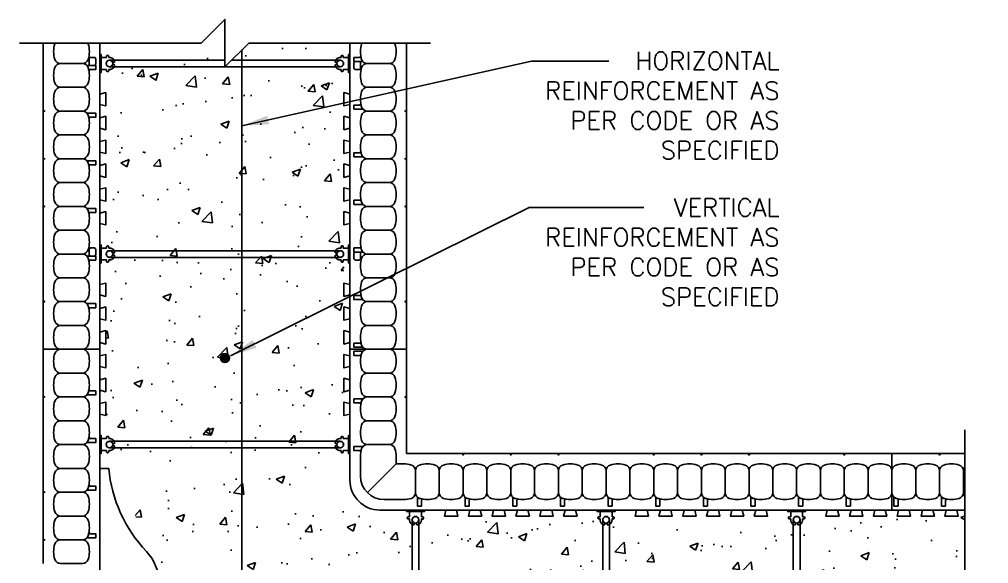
# Model space of a CAD drawing. Header units: inches. Extents: x 446.3 to 486.9, y 63.1 to 120.7.
# Drawn here: x 446.26 to 486.94, y 97.86 to 120.71 of the extents above; entities that cross this region are included whole.
import ezdxf

# ---------------------------------------------------------------- set-up
doc = ezdxf.new("R2010")
doc.units = ezdxf.units.IN
doc.header["$MEASUREMENT"] = 0
for name, color, linetype in [('HATCH', 12, 'Continuous'), ('line25', 2, 'Continuous'), ('LINE3', 3, 'Continuous'), ('LINE50', 5, 'Continuous'), ('LINE65', 3, 'Continuous'), ('LINE9', 9, 'Continuous'), ('TEXT', 4, 'Continuous')]:
    doc.layers.add(name, color=color, linetype=linetype)
doc.styles.add('DIM', font='romans.shx', dxfattribs={"width": 0.7})
doc.styles.add('ROMANS', font='romans.shx', dxfattribs={"height": 0.75})
doc.dimstyles.new('ext_12', dxfattribs={"dimscale": 12, "dimtxt": 0.09375, "dimasz": 0.09375, "dimexe": 0.09375, "dimexo": 0.0625, "dimgap": 0.0625, "dimtad": 1, "dimdec": 1, "dimzin": 3, "dimdsep": 46, "dimlunit": 4, "dimtxsty": 'DIM', "dimcen": 0.09, "dimdle": 0.09375, "dimclrt": 4, "dimadec": 0, "dimazin": 0, "dimtfac": 1, "dimtdec": 1, "dimtmove": 2, "dimatfit": 3, "dimfxl": 0, "dimfrac": 2, "dimtolj": 1, "dimtzin": 0, "dimarcsym": 0})

# ---------------------------------------------------------------- blocks, each defined once
blk = doc.blocks.new('WEB_CENTRE_TOP')
for p, q in [((-0.140625, 9.688), (-0.140625, 0)), ((0.140625, 9.688), (0.140625, 0))]:
    blk.add_line(p, q)
for centre in [(0, 9.688), (0, 0)]:
    blk.add_circle(centre, 0.140625)
blk = doc.blocks.new('Connector')
blk.add_point((0.271, 0))
at = {"layer": 'LINE9'}
for p, q in [((0, 0.375), (0, -0.375)), ((0.062, -0.375), (0.062, 0.375)), ((0.281, 0.25), (0.062, 0.25))]:
    blk.add_line(p, q, dxfattribs=at)
for points, weights in [([(0.007, 0.375), (0.004, 0.375), (0, 0.375)], [1, 0.972587069138, 0.950305488115]), ([(0.327, 0.343), (0.308, 0.343), (0.281, 0.317), (0.281, 0.297)], [1, 0.85355339, 0.85355339, 1]), ([(0.328, 0.343), (0.327, 0.343), (0.327, 0.343)], [1, 0.70710678, 1]), ([(0.375, 0.297), (0.375, 0.317), (0.348, 0.343), (0.329, 0.343)], [1, 0.85355339, 0.85355339, 1]), ([(0.406, 0.25), (0.546, 0.25), (0.619, 0.131)], [0.958404415409, 0.794674173519, 0.864651571113]), ([(0.619, 0.052), (0.612, 0.049), (0.604, 0.049)], [0.83615024178, 0.892081430621, 1]), ([(0, -0.375), (0.004, -0.375), (0.007, -0.375)], [0.950305488115, 0.972587069138, 1]), ([(0.281, -0.297), (0.281, -0.317), (0.308, -0.343), (0.327, -0.343)], [1, 0.85355339, 0.85355339, 1]), ([(0.327, -0.343), (0.281, -0.343), (0.281, -0.297)], [1, 0.70710678, 1]), ([(0.329, -0.343), (0.348, -0.343), (0.375, -0.317), (0.375, -0.297)], [1, 0.85355339, 0.85355339, 1]), ([(0.375, -0.297), (0.375, -0.343), (0.329, -0.343)], [1, 0.70710678, 1]), ([(0.619, -0.131), (0.546, -0.25), (0.406, -0.25)], [0.864651574428, 0.794674169686, 0.958404415195]), ([(0.604, -0.049), (0.612, -0.049), (0.619, -0.052)], [1, 0.89208144177, 0.836150253337])]:
    blk.add_rational_spline(points, weights, degree=2, dxfattribs=at)
for points, degree in [([(0, 0.375), (0.002, 0.375), (0.005, 0.375), (0.007, 0.375)], 3), ([(0.007, 0.375), (0.021, 0.375), (0.051, 0.375), (0.062, 0.375), (0.062, 0.375)], 3), ([(0.281, 0.25), (0.281, 0.297)], 1), ([(0.327, 0.343), (0.327, 0.343), (0.328, 0.343), (0.328, 0.343)], 3), ([(0.328, 0.343), (0.329, 0.343), (0.329, 0.343), (0.329, 0.343)], 3), ([(0.375, 0.25), (0.375, 0.297)], 1), ([(0.406, 0.25), (0.375, 0.25)], 1), ([(0.406, 0.25), (0.406, 0.25)], 1), ([(0.406, 0.25), (0.406, 0.25)], 1), ([(0.406, 0.25), (0.406, 0.25)], 1), ([(0.406, 0.25), (0.406, 0.25)], 1), ([(0.406, 0.25), (0.406, 0.25)], 1), ([(0.406, 0.25), (0.406, 0.25)], 1), ([(0.406, 0.25), (0.406, 0.25)], 1), ([(0.406, 0.25), (0.406, 0.25)], 1), ([(0.406, 0.25), (0.406, 0.25)], 1), ([(0.406, 0.25), (0.406, 0.25)], 1), ([(0.406, 0.25), (0.406, 0.25)], 1), ([(0.406, 0.25), (0.406, 0.25)], 1), ([(0.406, 0.25), (0.406, 0.25)], 1), ([(0.406, 0.25), (0.406, 0.25)], 1), ([(0.406, 0.25), (0.406, 0.25)], 1), ([(0.406, 0.25), (0.406, 0.25)], 1), ([(0.406, 0.25), (0.406, 0.25)], 1), ([(0.406, 0.25), (0.406, 0.25)], 1), ([(0.406, 0.25), (0.406, 0.25)], 1), ([(0.406, 0.25), (0.406, 0.25)], 1), ([(0.406, 0.25), (0.406, 0.25)], 1), ([(0.406, 0.25), (0.406, 0.25)], 1), ([(0.406, 0.25), (0.406, 0.25)], 1), ([(0.406, 0.25), (0.406, 0.25)], 1), ([(0.604, 0.049), (0.532, 0.049)], 1), ([(0.532, 0.049), (0.532, 0.049)], 1), ([(0.532, 0.049), (0.532, 0.049)], 1), ([(0.532, 0.049), (0.532, 0.049)], 1), ([(0.532, 0.049), (0.532, 0.049)], 1), ([(0.532, 0.049), (0.532, 0.049)], 1), ([(0.532, 0.049), (0.532, 0.049)], 1), ([(0.532, 0.049), (0.532, 0.049)], 1), ([(0.532, 0.049), (0.532, 0.049)], 1), ([(0.532, 0.049), (0.532, 0.049)], 1), ([(0.532, 0.049), (0.532, 0.049)], 1), ([(0.604, 0.049), (0.609, 0.049), (0.614, 0.05), (0.619, 0.052)], 3), ([(0.604, 0.049), (0.604, 0.049)], 1), ([(0.604, 0.049), (0.604, 0.049)], 1), ([(0.604, 0.049), (0.604, 0.049)], 1), ([(0.604, 0.049), (0.604, 0.049)], 1), ([(0.619, 0.131), (0.619, 0.052)], 1), ([(0.619, 0.131), (0.619, 0.131)], 1), ([(0.619, 0.131), (0.619, 0.131)], 1), ([(0.619, 0.131), (0.619, 0.131)], 1), ([(0.619, 0.131), (0.619, 0.131)], 1), ([(0.007, -0.375), (0.005, -0.375), (0.002, -0.375), (0, -0.375)], 3), ([(0.062, -0.375), (0.062, -0.375), (0.051, -0.375), (0.021, -0.375), (0.007, -0.375)], 3), ([(0.062, -0.25), (0.281, -0.25)], 1), ([(0.281, -0.297), (0.281, -0.25)], 1), ([(0.281, -0.25), (0.281, -0.297)], 1), ([(0.328, -0.343), (0.328, -0.343), (0.327, -0.343), (0.327, -0.343)], 3), ([(0.329, -0.343), (0.329, -0.343), (0.329, -0.343), (0.328, -0.343)], 3), ([(0.375, -0.25), (0.375, -0.297)], 1), ([(0.375, -0.297), (0.375, -0.25)], 1), ([(0.406, -0.25), (0.375, -0.25)], 1), ([(0.406, -0.25), (0.406, -0.25)], 1), ([(0.406, -0.25), (0.406, -0.25)], 1), ([(0.406, -0.25), (0.406, -0.25)], 1), ([(0.406, -0.25), (0.406, -0.25)], 1), ([(0.406, -0.25), (0.406, -0.25)], 1), ([(0.406, -0.25), (0.406, -0.25)], 1), ([(0.406, -0.25), (0.406, -0.25)], 1), ([(0.406, -0.25), (0.406, -0.25)], 1), ([(0.406, -0.25), (0.406, -0.25)], 1), ([(0.406, -0.25), (0.406, -0.25)], 1), ([(0.406, -0.25), (0.406, -0.25)], 1), ([(0.532, -0.049), (0.604, -0.049)], 1), ([(0.604, -0.049), (0.58, -0.049), (0.556, -0.049), (0.532, -0.049)], 3), ([(0.532, -0.049), (0.532, -0.049)], 1), ([(0.532, -0.049), (0.532, -0.049)], 1), ([(0.532, -0.049), (0.532, -0.049)], 1), ([(0.532, -0.049), (0.532, -0.049)], 1), ([(0.619, -0.052), (0.614, -0.05), (0.609, -0.049), (0.604, -0.049)], 3), ([(0.604, -0.049), (0.604, -0.049)], 1), ([(0.604, -0.049), (0.604, -0.049)], 1), ([(0.604, -0.049), (0.604, -0.049)], 1), ([(0.604, -0.049), (0.604, -0.049)], 1), ([(0.604, -0.049), (0.604, -0.049)], 1), ([(0.604, -0.049), (0.604, -0.049)], 1), ([(0.604, -0.049), (0.604, -0.049)], 1), ([(0.604, -0.049), (0.604, -0.049)], 1), ([(0.619, -0.052), (0.619, -0.131)], 1), ([(0.619, -0.131), (0.619, -0.131)], 1), ([(0.619, -0.131), (0.619, -0.131)], 1), ([(0.619, -0.131), (0.619, -0.131)], 1), ([(0.619, -0.131), (0.619, -0.131)], 1)]:
    blk.add_open_spline(points, degree=degree, dxfattribs=at)
for points, weights, knots in [([(0.062, 0.375), (0.062, 0.375), (0.046, 0.375), (0.03, 0.375), (0.007, 0.375)], [0.868718858569, 0.861102746415, 1, 0.861102734288, 0.868718859898], [0, 0, 0, 0.5, 0.5, 1, 1, 1]), ([(0.532, 0.049), (0.472, 0.203), (0.333, 0.113), (0.157, 0), (0.333, -0.113), (0.472, -0.203), (0.532, -0.049)], [0.899508922286, 0.599718215298, 1, 0.54226024, 1, 0.599718224335, 0.899508908749], [0, 0, 0, 0.318112, 0.318112, 0.681888, 0.681888, 1, 1, 1]), ([(0.007, -0.375), (0.03, -0.375), (0.046, -0.375), (0.062, -0.375), (0.062, -0.375)], [0.868718859319, 0.861102739573, 1, 0.861102742958, 0.868718858948], [0, 0, 0, 0.5, 0.5, 1, 1, 1])]:
    blk.add_rational_spline(points, weights, degree=2, knots=knots, dxfattribs=at)

msp = doc.modelspace()

# ---------------------------------------------------------------- hatches: boundary and pattern name
at = {"layer": 'HATCH'}
h = msp.add_hatch(dxfattribs=at)
h.set_pattern_fill('AR-CONC', color=256, scale=0.5, style=0)
h.set_pattern_definition([(50, (-1.1555, -30.8166), (3.586301, -0.31376), [0.375, -4.125]), (355, (-1.1555, -30.8166), (-0.693757, 3.76096), [0.3, -3.3]), (100.4514, (-0.8566, -30.8427), (2.892547, 3.447198), [0.3187, -3.50571]), (46.1842, (-1.1555, -29.8166), (5.336205, -0.827595), [0.5625, -6.1875]), (96.6356, (-0.711, -29.8855), (4.673314, 4.87059), [0.47805, -5.258565]), (351.1842, (-1.1555, -29.8166), (4.67331, 4.870593), [0.45, -4.95]), (21, (-0.6555, -30.0666), (2.984535, -2.013094), [0.375, -4.125]), (326, (-0.6555, -30.0666), (1.216577, 3.62575), [0.3, -3.3]), (71.4514, (-0.4068, -30.2343), (4.201113, 1.612652), [0.3187, -3.50571]), (37.5, (-1.1555, -30.8166), (0.0607993, 1.6644693), [0, -3.26, 0, -3.35, 0, -3.3125]), (7.5, (-1.1555, -30.8166), (1.3153477, 1.9720586), [0, -1.91, 0, -3.185, 0, -1.2625]), (327.5, (-2.2705, -30.8166), (2.6691122, -0.1127744), [0, -1.25, 0, -3.9, 0, -5.175]), (317.5, (-2.7705, -30.8166), (2.915931, 0.500525), [0, -1.625, 0, -2.59, 0, -3.675])])
h.paths.add_polyline_path([(485.943, 95.861), (485.943, 99.861), (459.886, 99.861), (459.886, 119.714), (455.886, 119.714), (454.886, 118.714), (454.886, 120.714), (453.886, 119.714), (449.886, 119.714), (449.886, 103.497), (450.375, 103.497), (450.375, 101.322), (452.363, 97.479), (452.363, 96.862), (449.886, 96.862), (449.886, 92.643), (452.33, 92.643), (451.588, 90.853), (450.229, 88.029), (449.886, 85.643), (449.897, 68.887), (453.886, 68.887), (454.886, 69.887), (454.886, 67.887), (455.886, 68.887), (459.897, 68.887), (459.897, 89.861), (485.943, 89.861), (485.943, 93.861), (484.943, 94.861), (486.943, 94.861)])
at = {"layer": 'LINE3'}
msp.add_hatch(color=256, dxfattribs=at).paths.add_polyline_path([(454.698, 106.492, 1), (455.073, 106.492, 1)])

# ---------------------------------------------------------------- linework, layer by layer
at = {"layer": 'line25'}
for p, q in [((449.636, 106.861), (449.636, 119.714)), ((460.136, 106.861), (460.136, 119.714)), ((449.467, 110.841), (449.467, 110.861)), ((460.304, 110.882), (460.304, 110.861)), ((449.636, 97.861), (449.636, 106.861)), ((460.136, 106.861), (460.136, 101.361)), ((461.386, 100.111), (482.886, 100.111)), ((485.943, 100.111), (482.886, 100.111))]:
    msp.add_line(p, q, dxfattribs=at)
for points in [[(449.636, 117.143), (449.886, 117.08), (449.886, 117.643), (449.636, 117.58)], [(460.136, 117.143), (459.886, 117.08), (459.886, 117.643), (460.136, 117.58)], [(449.636, 116.143), (449.886, 116.08), (449.886, 116.643), (449.636, 116.58)], [(460.136, 116.143), (459.886, 116.08), (459.886, 116.643), (460.136, 116.58)], [(449.636, 115.143), (449.886, 115.08), (449.886, 115.643), (449.636, 115.58)], [(460.136, 115.143), (459.886, 115.08), (459.886, 115.643), (460.136, 115.58)], [(449.636, 114.143), (449.886, 114.08), (449.886, 114.643), (449.636, 114.58)], [(460.136, 114.143), (459.886, 114.08), (459.886, 114.643), (460.136, 114.58)], [(449.636, 113.143), (449.886, 113.08), (449.886, 113.643), (449.636, 113.58)], [(460.136, 113.143), (459.886, 113.08), (459.886, 113.643), (460.136, 113.58)], [(449.636, 112.143), (449.886, 112.08), (449.886, 112.643), (449.636, 112.58)], [(460.136, 112.143), (459.886, 112.08), (459.886, 112.643), (460.136, 112.58)], [(449.636, 109.143), (449.886, 109.08), (449.886, 109.643), (449.636, 109.58)], [(460.136, 109.143), (459.886, 109.08), (459.886, 109.643), (460.136, 109.58)], [(449.636, 108.143), (449.886, 108.08), (449.886, 108.643), (449.636, 108.58)], [(460.136, 108.143), (459.886, 108.08), (459.886, 108.643), (460.136, 108.58)], [(449.636, 107.143), (449.886, 107.08), (449.886, 107.643), (449.636, 107.58)], [(460.136, 107.143), (459.886, 107.08), (459.886, 107.643), (460.136, 107.58)], [(449.636, 106.143), (449.886, 106.08), (449.886, 106.643), (449.636, 106.58)], [(460.136, 106.58), (459.886, 106.643), (459.886, 106.08), (460.136, 106.143)], [(449.636, 105.143), (449.886, 105.08), (449.886, 105.643), (449.636, 105.58)], [(460.136, 105.58), (459.886, 105.643), (459.886, 105.08), (460.136, 105.143)], [(449.636, 104.143), (449.886, 104.08), (449.886, 104.643), (449.636, 104.58)], [(460.136, 104.58), (459.886, 104.643), (459.886, 104.08), (460.136, 104.143)], [(464.167, 100.111), (464.105, 99.861), (464.667, 99.861), (464.605, 100.111)], [(465.167, 100.111), (465.105, 99.861), (465.667, 99.861), (465.605, 100.111)], [(466.167, 100.111), (466.105, 99.861), (466.667, 99.861), (466.605, 100.111)], [(467.167, 100.111), (467.105, 99.861), (467.667, 99.861), (467.605, 100.111)], [(468.167, 100.111), (468.105, 99.861), (468.667, 99.861), (468.605, 100.111)], [(469.167, 100.111), (469.105, 99.861), (469.667, 99.861), (469.605, 100.111)], [(472.167, 100.111), (472.105, 99.861), (472.667, 99.861), (472.605, 100.111)], [(473.167, 100.111), (473.105, 99.861), (473.667, 99.861), (473.605, 100.111)], [(474.167, 100.111), (474.105, 99.861), (474.667, 99.861), (474.605, 100.111)], [(475.167, 100.111), (475.105, 99.861), (475.667, 99.861), (475.605, 100.111)], [(476.167, 100.111), (476.105, 99.861), (476.667, 99.861), (476.605, 100.111)], [(477.167, 100.111), (477.105, 99.861), (477.667, 99.861), (477.605, 100.111)], [(480.167, 100.111), (480.105, 99.861), (480.667, 99.861), (480.605, 100.111)], [(481.167, 100.111), (481.105, 99.861), (481.667, 99.861), (481.605, 100.111)], [(482.167, 100.111), (482.105, 99.861), (482.667, 99.861), (482.605, 100.111)], [(483.605, 100.111), (483.667, 99.861), (483.105, 99.861), (483.167, 100.111)], [(484.605, 100.111), (484.667, 99.861), (484.105, 99.861), (484.167, 100.111)], [(485.605, 100.111), (485.667, 99.861), (485.105, 99.861), (485.167, 100.111)]]:
    msp.add_lwpolyline(points, close=True, dxfattribs=at)
msp.add_lwpolyline([(449.636, 97.08), (449.636, 101.861), (450.011, 101.861, 0.166375), (451.592, 98.371, -0.180653), (452.134, 97.08, -0.180653)], format="xyb", dxfattribs=at)
msp.add_arc((461.386, 101.361), 1.25, 180, 270, dxfattribs=at)
at = {"layer": 'LINE3'}
msp.add_circle((454.886, 106.492), 0.188, dxfattribs=at)
at = {"layer": 'LINE50'}
for p, q in [((447.261, 119.714), (447.261, 106.861)), ((462.511, 119.714), (462.511, 106.861)), ((447.261, 106.861), (449.636, 106.861)), ((447.261, 106.861), (449.636, 106.861)), ((447.261, 106.861), (447.261, 97.861)), ((447.261, 106.861), (449.636, 106.861)), ((462.511, 106.861), (460.136, 106.861)), ((462.511, 106.861), (460.136, 106.861)), ((462.511, 106.861), (460.136, 106.861)), ((462.511, 102.486), (462.511, 106.861)), ((482.886, 102.486), (462.511, 102.486)), ((482.886, 100.111), (482.886, 102.486)), ((482.886, 102.486), (485.943, 102.486)), ((482.886, 100.111), (482.886, 102.486))]:
    msp.add_line(p, q, dxfattribs=at)
at = {"layer": 'LINE65', "flags": 128}
msp.add_lwpolyline([(455.604, 119.432), (455.604, 68.606)], dxfattribs=at)
at = {"layer": 'LINE9'}
for p, q in [((454.886, 119.002), (450.042, 119.002)), ((459.73, 119.002), (455.174, 119.002)), ((454.886, 118.721), (450.042, 118.721)), ((459.73, 118.721), (454.893, 118.721)), ((460.573, 102.361), (460.573, 101.549)), ((462.073, 102.361), (462.073, 102.049)), ((462.073, 102.049), (460.866, 100.842)), ((462.386, 102.049), (462.073, 102.049)), ((462.386, 100.549), (461.573, 100.549))]:
    msp.add_line(p, q, dxfattribs=at)
at = {"layer": 'LINE9', "flags": 128}
for points in [[(446.261, 119.714), (453.886, 119.714), (454.886, 120.714), (454.886, 118.714), (455.886, 119.714), (463.511, 119.714)], [(485.943, 103.486), (485.943, 95.861), (486.943, 94.861), (484.943, 94.861), (485.943, 93.861), (485.943, 86.236)]]:
    msp.add_lwpolyline(points, dxfattribs=at)
at = {"layer": 'LINE9'}
for points in [[(447.76, 119.714, 0.027), (447.75, 119.688, 0.157671), (447.75, 119.035, 0.325305), (447.988, 118.861), (448.909, 118.861, 0.325305), (449.147, 119.035, 0.157671)], [(449.147, 119.035, 0.157671), (449.147, 119.688, 0.027), (449.137, 119.714)], [(460.625, 119.035, -0.157671), (460.625, 119.688, -0.027), (460.635, 119.714)], [(462.012, 119.714, -0.027), (462.022, 119.688, -0.157671), (462.022, 119.035, -0.325305), (461.784, 118.861), (460.863, 118.861, -0.325305), (460.625, 119.035, -0.157671)], [(460.625, 102.688, 0.078351), (460.573, 102.361, 0.325305)], [(462.073, 102.361, 0.078351), (462.022, 102.688, 0.325305), (461.784, 102.861), (460.863, 102.861, 0.325305), (460.625, 102.688, 0.157671)], [(462.386, 100.549, 0.078351), (462.713, 100.601, 0.325305), (462.886, 100.838), (462.886, 101.76, 0.325305), (462.713, 101.997, 0.078351), (462.386, 102.049, 0.325305)], [(485.943, 100.679, -0.173925), (485.886, 100.838), (485.886, 101.76, -0.173925), (485.943, 101.918, -0.157671)]]:
    msp.add_lwpolyline(points, format="xyb", dxfattribs=at)
for points in [[(449.147, 118.035, 0.157671), (449.147, 118.688, 0.325305), (448.909, 118.861), (447.988, 118.861, 0.325305), (447.75, 118.688, 0.157671), (447.75, 118.035, 0.325305), (447.988, 117.861), (448.909, 117.861, 0.325305)], [(449.147, 118.688, -0.037267), (449.184, 118.535, -0.463036), (449.246, 118.607), (449.467, 118.607), (449.467, 118.778), (449.121, 118.778, -0.189002), (449.079, 118.795, -0.128407)], [(449.252, 118.778, -0.414214), (449.19, 118.841), (449.19, 119.053, -0.414214), (449.252, 119.116), (449.405, 119.116, -0.414214), (449.467, 119.053), (449.467, 118.841, -0.414214), (449.405, 118.778)], [(460.625, 119.035, -0.037267), (460.588, 119.188, -0.463036), (460.526, 119.116), (460.304, 119.116), (460.304, 118.945), (460.65, 118.945, -0.189002), (460.693, 118.928, -0.128407)], [(460.304, 118.67), (460.304, 118.882, -0.414214), (460.367, 118.945), (460.519, 118.945, -0.414214), (460.582, 118.882), (460.582, 118.67, -0.414214), (460.519, 118.607), (460.367, 118.607, -0.414214)], [(460.625, 118.035, -0.157671), (460.625, 118.688, -0.325305), (460.863, 118.861), (461.784, 118.861, -0.325305), (462.022, 118.688, -0.157671), (462.022, 118.035, -0.325305), (461.784, 117.861), (460.863, 117.861, -0.325305)], [(449.147, 117.035, 0.157671), (449.147, 117.688, 0.325305), (448.909, 117.861), (447.988, 117.861, 0.325305), (447.75, 117.688, 0.157671), (447.75, 117.035, 0.325305), (447.988, 116.861), (448.909, 116.861, 0.325305)], [(460.625, 117.035, -0.157671), (460.625, 117.688, -0.325305), (460.863, 117.861), (461.784, 117.861, -0.325305), (462.022, 117.688, -0.157671), (462.022, 117.035, -0.325305), (461.784, 116.861), (460.863, 116.861, -0.325305)], [(460.625, 117.035, -0.037267), (460.588, 117.188, -0.463036), (460.526, 117.116), (460.304, 117.116), (460.304, 116.945), (460.65, 116.945, -0.189002), (460.693, 116.928, -0.128407)], [(449.147, 116.035, 0.157671), (449.147, 116.688, 0.325305), (448.909, 116.861), (447.988, 116.861, 0.325305), (447.75, 116.688, 0.157671), (447.75, 116.035, 0.325305), (447.988, 115.861), (448.909, 115.861, 0.325305)], [(449.147, 116.688, -0.037267), (449.184, 116.535, -0.463036), (449.246, 116.607), (449.467, 116.607), (449.467, 116.778), (449.121, 116.778, -0.189002), (449.079, 116.795, -0.128407)], [(460.625, 116.035, -0.157671), (460.625, 116.688, -0.325305), (460.863, 116.861), (461.784, 116.861, -0.325305), (462.022, 116.688, -0.157671), (462.022, 116.035, -0.325305), (461.784, 115.861), (460.863, 115.861, -0.325305)], [(449.147, 115.035, 0.157671), (449.147, 115.688, 0.325305), (448.909, 115.861), (447.988, 115.861, 0.325305), (447.75, 115.688, 0.157671), (447.75, 115.035, 0.325305), (447.988, 114.861), (448.909, 114.861, 0.325305)], [(460.625, 115.035, -0.157671), (460.625, 115.688, -0.325305), (460.863, 115.861), (461.784, 115.861, -0.325305), (462.022, 115.688, -0.157671), (462.022, 115.035, -0.325305), (461.784, 114.861), (460.863, 114.861, -0.325305)], [(460.625, 115.035, -0.037267), (460.588, 115.188, -0.463036), (460.526, 115.116), (460.304, 115.116), (460.304, 114.945), (460.65, 114.945, -0.189002), (460.693, 114.928, -0.128407)], [(449.147, 114.035, 0.157671), (449.147, 114.688, 0.325305), (448.909, 114.861), (447.988, 114.861, 0.325305), (447.75, 114.688, 0.157671), (447.75, 114.035, 0.325305), (447.988, 113.861), (448.909, 113.861, 0.325305)], [(449.147, 114.688, -0.037267), (449.184, 114.535, -0.463036), (449.246, 114.607), (449.467, 114.607), (449.467, 114.778), (449.121, 114.778, -0.189002), (449.079, 114.795, -0.128407)], [(460.625, 114.035, -0.157671), (460.625, 114.688, -0.325305), (460.863, 114.861), (461.784, 114.861, -0.325305), (462.022, 114.688, -0.157671), (462.022, 114.035, -0.325305), (461.784, 113.861), (460.863, 113.861, -0.325305)], [(449.147, 113.035, 0.157671), (449.147, 113.688, 0.325305), (448.909, 113.861), (447.988, 113.861, 0.325305), (447.75, 113.688, 0.157671), (447.75, 113.035, 0.325305), (447.988, 112.861), (448.909, 112.861, 0.325305)], [(460.625, 113.035, -0.157671), (460.625, 113.688, -0.325305), (460.863, 113.861), (461.784, 113.861, -0.325305), (462.022, 113.688, -0.157671), (462.022, 113.035, -0.325305), (461.784, 112.861), (460.863, 112.861, -0.325305)], [(460.625, 113.035, -0.037267), (460.588, 113.188, -0.463036), (460.526, 113.116), (460.304, 113.116), (460.304, 112.945), (460.65, 112.945, -0.189002), (460.693, 112.928, -0.128407)], [(449.147, 112.035, 0.157671), (449.147, 112.688, 0.325305), (448.909, 112.861), (447.988, 112.861, 0.325305), (447.75, 112.688, 0.157671), (447.75, 112.035, 0.325305), (447.988, 111.861), (448.909, 111.861, 0.325305)], [(449.147, 112.688, -0.037267), (449.184, 112.535, -0.463036), (449.246, 112.607), (449.467, 112.607), (449.467, 112.778), (449.121, 112.778, -0.189002), (449.079, 112.795, -0.128407)], [(460.625, 112.035, -0.157671), (460.625, 112.688, -0.325305), (460.863, 112.861), (461.784, 112.861, -0.325305), (462.022, 112.688, -0.157671), (462.022, 112.035, -0.325305), (461.784, 111.861), (460.863, 111.861, -0.325305)], [(449.147, 111.035, 0.157671), (449.147, 111.688, 0.325305), (448.909, 111.861), (447.988, 111.861, 0.325305), (447.75, 111.688, 0.157671), (447.75, 111.035, 0.325305), (447.988, 110.861), (448.909, 110.861, 0.325305)], [(460.625, 111.035, -0.157671), (460.625, 111.688, -0.325305), (460.863, 111.861), (461.784, 111.861, -0.325305), (462.022, 111.688, -0.157671), (462.022, 111.035, -0.325305), (461.784, 110.861), (460.863, 110.861, -0.325305)], [(449.252, 110.778, -0.414214), (449.19, 110.841), (449.19, 111.053, -0.414214), (449.252, 111.116), (449.405, 111.116, -0.414214), (449.467, 111.053), (449.467, 110.841, -0.414214), (449.405, 110.778)], [(460.625, 111.035, -0.037267), (460.588, 111.188, -0.463036), (460.526, 111.116), (460.304, 111.116), (460.304, 110.945), (460.65, 110.945, -0.189002), (460.693, 110.928, -0.128407)], [(449.147, 110.035, 0.157671), (449.147, 110.688, 0.325305), (448.909, 110.861), (447.988, 110.861, 0.325305), (447.75, 110.688, 0.157671), (447.75, 110.035, 0.325305), (447.988, 109.861), (448.909, 109.861, 0.325305)], [(449.147, 110.688, -0.037267), (449.184, 110.535, -0.463036), (449.246, 110.607), (449.467, 110.607), (449.467, 110.778), (449.121, 110.778, -0.189002), (449.079, 110.795, -0.128407)], [(460.304, 110.67), (460.304, 110.882, -0.414214), (460.367, 110.945), (460.519, 110.945, -0.414214), (460.582, 110.882), (460.582, 110.67, -0.414214), (460.519, 110.607), (460.367, 110.607, -0.414214)], [(460.625, 110.035, -0.157671), (460.625, 110.688, -0.325305), (460.863, 110.861), (461.784, 110.861, -0.325305), (462.022, 110.688, -0.157671), (462.022, 110.035, -0.325305), (461.784, 109.861), (460.863, 109.861, -0.325305)], [(449.147, 109.035, 0.157671), (449.147, 109.688, 0.325305), (448.909, 109.861), (447.988, 109.861, 0.325305), (447.75, 109.688, 0.157671), (447.75, 109.035, 0.325305), (447.988, 108.861), (448.909, 108.861, 0.325305)], [(460.625, 109.035, -0.157671), (460.625, 109.688, -0.325305), (460.863, 109.861), (461.784, 109.861, -0.325305), (462.022, 109.688, -0.157671), (462.022, 109.035, -0.325305), (461.784, 108.861), (460.863, 108.861, -0.325305)], [(460.625, 109.035, -0.037267), (460.588, 109.188, -0.463036), (460.526, 109.116), (460.304, 109.116), (460.304, 108.945), (460.65, 108.945, -0.189002), (460.693, 108.928, -0.128407)], [(449.147, 108.035, 0.157671), (449.147, 108.688, 0.325305), (448.909, 108.861), (447.988, 108.861, 0.325305), (447.75, 108.688, 0.157671), (447.75, 108.035, 0.325305), (447.988, 107.861), (448.909, 107.861, 0.325305)], [(449.147, 108.688, -0.037267), (449.184, 108.535, -0.463036), (449.246, 108.607), (449.467, 108.607), (449.467, 108.778), (449.121, 108.778, -0.189002), (449.079, 108.795, -0.128407)], [(460.625, 108.035, -0.157671), (460.625, 108.688, -0.325305), (460.863, 108.861), (461.784, 108.861, -0.325305), (462.022, 108.688, -0.157671), (462.022, 108.035, -0.325305), (461.784, 107.861), (460.863, 107.861, -0.325305)], [(449.147, 107.035, 0.157671), (449.147, 107.688, 0.325305), (448.909, 107.861), (447.988, 107.861, 0.325305), (447.75, 107.688, 0.157671), (447.75, 107.035, 0.325305), (447.988, 106.861), (448.909, 106.861, 0.325305)], [(460.625, 107.035, -0.157671), (460.625, 107.688, -0.325305), (460.863, 107.861), (461.784, 107.861, -0.325305), (462.022, 107.688, -0.157671), (462.022, 107.035, -0.325305), (461.784, 106.861), (460.863, 106.861, -0.325305)], [(460.625, 107.035, -0.037267), (460.588, 107.188, -0.463036), (460.526, 107.116), (460.304, 107.116), (460.304, 106.945), (460.65, 106.945, -0.189002), (460.693, 106.928, -0.128407)], [(449.147, 106.035, 0.157671), (449.147, 106.688, 0.325305), (448.909, 106.861), (447.988, 106.861, 0.325305), (447.75, 106.688, 0.157671), (447.75, 106.035, 0.325305), (447.988, 105.861), (448.909, 105.861, 0.325305)], [(460.625, 106.688, 0.037267), (460.588, 106.535, 0.463036), (460.526, 106.607), (460.304, 106.607), (460.304, 106.778), (460.65, 106.778, 0.189002), (460.693, 106.795, 0.128407)], [(460.625, 106.688, 0.157671), (460.625, 106.035, 0.325305), (460.863, 105.861), (461.784, 105.861, 0.325305), (462.022, 106.035, 0.157671), (462.022, 106.688, 0.325305), (461.784, 106.861), (460.863, 106.861, 0.325305)], [(449.147, 105.035, 0.157671), (449.147, 105.688, 0.325305), (448.909, 105.861), (447.988, 105.861, 0.325305), (447.75, 105.688, 0.157671), (447.75, 105.035, 0.325305), (447.988, 104.861), (448.909, 104.861, 0.325305)], [(460.625, 105.688, 0.157671), (460.625, 105.035, 0.325305), (460.863, 104.861), (461.784, 104.861, 0.325305), (462.022, 105.035, 0.157671), (462.022, 105.688, 0.325305), (461.784, 105.861), (460.863, 105.861, 0.325305)], [(449.147, 105.035, 0.037267), (449.184, 105.188, 0.463036), (449.246, 105.116), (449.467, 105.116), (449.467, 104.945), (449.121, 104.945, 0.189002), (449.079, 104.928, 0.128407)], [(449.147, 104.035, 0.157671), (449.147, 104.688, 0.325305), (448.909, 104.861), (447.988, 104.861, 0.325305), (447.75, 104.688, 0.157671), (447.75, 104.035, 0.325305), (447.988, 103.861), (448.909, 103.861, 0.325305)], [(460.625, 104.688, 0.037267), (460.588, 104.535, 0.463036), (460.526, 104.607), (460.304, 104.607), (460.304, 104.778), (460.65, 104.778, 0.189002), (460.693, 104.795, 0.128407)], [(460.625, 104.688, 0.157671), (460.625, 104.035, 0.325305), (460.863, 103.861), (461.784, 103.861, 0.325305), (462.022, 104.035, 0.157671), (462.022, 104.688, 0.325305), (461.784, 104.861), (460.863, 104.861, 0.325305)], [(449.147, 103.035, 0.157671), (449.147, 103.688, 0.325305), (448.909, 103.861), (447.988, 103.861, 0.325305), (447.75, 103.688, 0.157671), (447.75, 103.035, 0.325305), (447.988, 102.861), (448.909, 102.861, 0.325305)], [(460.625, 103.688, 0.157671), (460.625, 103.035, 0.325305), (460.863, 102.861), (461.784, 102.861, 0.325305), (462.022, 103.035, 0.157671), (462.022, 103.688, 0.325305), (461.784, 103.861), (460.863, 103.861, 0.325305)], [(449.147, 103.035, 0.037267), (449.184, 103.188, 0.463036), (449.246, 103.116), (449.467, 103.116), (449.467, 102.945), (449.121, 102.945, 0.189002), (449.079, 102.928, 0.128407)], [(449.147, 102.035, 0.157671), (449.147, 102.688, 0.325305), (448.909, 102.861), (447.988, 102.861, 0.325305), (447.75, 102.688, 0.157671), (447.75, 102.035, 0.325305), (447.988, 101.861), (448.909, 101.861, 0.325305)], [(460.625, 102.688, 0.037267), (460.588, 102.535, 0.463036), (460.526, 102.607), (460.304, 102.607), (460.304, 102.778), (460.65, 102.778, 0.189002), (460.693, 102.795, 0.128407)], [(449.147, 101.035, 0.157671), (449.147, 101.688, 0.325305), (448.909, 101.861), (447.988, 101.861, 0.325305), (447.75, 101.688, 0.157671), (447.75, 101.035, 0.325305), (447.988, 100.861), (448.909, 100.861, 0.325305)], [(463.059, 100.601, 0.157671), (463.713, 100.601, 0.325305), (463.886, 100.838), (463.886, 101.76, 0.325305), (463.713, 101.997, 0.157671), (463.059, 101.997, 0.325305), (462.886, 101.76), (462.886, 100.838, 0.325305)], [(464.059, 100.601, 0.157671), (464.713, 100.601, 0.325305), (464.886, 100.838), (464.886, 101.76, 0.325305), (464.713, 101.997, 0.157671), (464.059, 101.997, 0.325305), (463.886, 101.76), (463.886, 100.838, 0.325305)], [(465.059, 100.601, 0.157671), (465.713, 100.601, 0.325305), (465.886, 100.838), (465.886, 101.76, 0.325305), (465.713, 101.997, 0.157671), (465.059, 101.997, 0.325305), (464.886, 101.76), (464.886, 100.838, 0.325305)], [(466.059, 100.601, 0.157671), (466.713, 100.601, 0.325305), (466.886, 100.838), (466.886, 101.76, 0.325305), (466.713, 101.997, 0.157671), (466.059, 101.997, 0.325305), (465.886, 101.76), (465.886, 100.838, 0.325305)], [(467.059, 100.601, 0.157671), (467.713, 100.601, 0.325305), (467.886, 100.838), (467.886, 101.76, 0.325305), (467.713, 101.997, 0.157671), (467.059, 101.997, 0.325305), (466.886, 101.76), (466.886, 100.838, 0.325305)], [(468.059, 100.601, 0.157671), (468.713, 100.601, 0.325305), (468.886, 100.838), (468.886, 101.76, 0.325305), (468.713, 101.997, 0.157671), (468.059, 101.997, 0.325305), (467.886, 101.76), (467.886, 100.838, 0.325305)], [(469.059, 100.601, 0.157671), (469.713, 100.601, 0.325305), (469.886, 100.838), (469.886, 101.76, 0.325305), (469.713, 101.997, 0.157671), (469.059, 101.997, 0.325305), (468.886, 101.76), (468.886, 100.838, 0.325305)], [(470.059, 100.601, 0.157671), (470.713, 100.601, 0.325305), (470.886, 100.838), (470.886, 101.76, 0.325305), (470.713, 101.997, 0.157671), (470.059, 101.997, 0.325305), (469.886, 101.76), (469.886, 100.838, 0.325305)], [(471.059, 100.601, 0.157671), (471.713, 100.601, 0.325305), (471.886, 100.838), (471.886, 101.76, 0.325305), (471.713, 101.997, 0.157671), (471.059, 101.997, 0.325305), (470.886, 101.76), (470.886, 100.838, 0.325305)], [(472.059, 100.601, 0.157671), (472.713, 100.601, 0.325305), (472.886, 100.838), (472.886, 101.76, 0.325305), (472.713, 101.997, 0.157671), (472.059, 101.997, 0.325305), (471.886, 101.76), (471.886, 100.838, 0.325305)], [(473.059, 100.601, 0.157671), (473.713, 100.601, 0.325305), (473.886, 100.838), (473.886, 101.76, 0.325305), (473.713, 101.997, 0.157671), (473.059, 101.997, 0.325305), (472.886, 101.76), (472.886, 100.838, 0.325305)], [(474.059, 100.601, 0.157671), (474.713, 100.601, 0.325305), (474.886, 100.838), (474.886, 101.76, 0.325305), (474.713, 101.997, 0.157671), (474.059, 101.997, 0.325305), (473.886, 101.76), (473.886, 100.838, 0.325305)], [(475.059, 100.601, 0.157671), (475.713, 100.601, 0.325305), (475.886, 100.838), (475.886, 101.76, 0.325305), (475.713, 101.997, 0.157671), (475.059, 101.997, 0.325305), (474.886, 101.76), (474.886, 100.838, 0.325305)], [(476.059, 100.601, 0.157671), (476.713, 100.601, 0.325305), (476.886, 100.838), (476.886, 101.76, 0.325305), (476.713, 101.997, 0.157671), (476.059, 101.997, 0.325305), (475.886, 101.76), (475.886, 100.838, 0.325305)], [(477.059, 100.601, 0.157671), (477.713, 100.601, 0.325305), (477.886, 100.838), (477.886, 101.76, 0.325305), (477.713, 101.997, 0.157671), (477.059, 101.997, 0.325305), (476.886, 101.76), (476.886, 100.838, 0.325305)], [(478.059, 100.601, 0.157671), (478.713, 100.601, 0.325305), (478.886, 100.838), (478.886, 101.76, 0.325305), (478.713, 101.997, 0.157671), (478.059, 101.997, 0.325305), (477.886, 101.76), (477.886, 100.838, 0.325305)], [(479.059, 100.601, 0.157671), (479.713, 100.601, 0.325305), (479.886, 100.838), (479.886, 101.76, 0.325305), (479.713, 101.997, 0.157671), (479.059, 101.997, 0.325305), (478.886, 101.76), (478.886, 100.838, 0.325305)], [(480.059, 100.601, 0.157671), (480.713, 100.601, 0.325305), (480.886, 100.838), (480.886, 101.76, 0.325305), (480.713, 101.997, 0.157671), (480.059, 101.997, 0.325305), (479.886, 101.76), (479.886, 100.838, 0.325305)], [(481.059, 100.601, 0.157671), (481.713, 100.601, 0.325305), (481.886, 100.838), (481.886, 101.76, 0.325305), (481.713, 101.997, 0.157671), (481.059, 101.997, 0.325305), (480.886, 101.76), (480.886, 100.838, 0.325305)], [(482.059, 100.601, 0.157671), (482.713, 100.601, 0.325305), (482.886, 100.838), (482.886, 101.76, 0.325305), (482.713, 101.997, 0.157671), (482.059, 101.997, 0.325305), (481.886, 101.76), (481.886, 100.838, 0.325305)], [(483.713, 100.601, -0.157671), (483.059, 100.601, -0.325305), (482.886, 100.838), (482.886, 101.76, -0.325305), (483.059, 101.997, -0.157671), (483.713, 101.997, -0.325305), (483.886, 101.76), (483.886, 100.838, -0.325305)], [(484.713, 100.601, -0.157671), (484.059, 100.601, -0.325305), (483.886, 100.838), (483.886, 101.76, -0.325305), (484.059, 101.997, -0.157671), (484.713, 101.997, -0.325305), (484.886, 101.76), (484.886, 100.838, -0.325305)], [(485.713, 100.601, -0.157671), (485.059, 100.601, -0.325305), (484.886, 100.838), (484.886, 101.76, -0.325305), (485.059, 101.997, -0.157671), (485.713, 101.997, -0.325305), (485.886, 101.76), (485.886, 100.838, -0.325305)], [(449.147, 101.035, 0.037267), (449.184, 101.188, 0.463036), (449.246, 101.116), (449.467, 101.116), (449.467, 100.945), (449.121, 100.945, 0.189002), (449.079, 100.928, 0.128407)], [(449.147, 100.035, 0.157671), (449.147, 100.688, 0.325305), (448.909, 100.861), (447.988, 100.861, 0.325305), (447.75, 100.688, 0.157671), (447.75, 100.035, 0.325305), (447.988, 99.861), (448.909, 99.861, 0.325305)], [(463.059, 100.601, 0.037267), (463.213, 100.563, 0.463036), (463.14, 100.502), (463.14, 100.28), (462.969, 100.28), (462.969, 100.626, 0.189002), (462.952, 100.668, 0.128407)], [(465.059, 100.601, 0.037267), (465.213, 100.563, 0.463036), (465.14, 100.502), (465.14, 100.28), (464.969, 100.28), (464.969, 100.626, 0.189002), (464.952, 100.668, 0.128407)], [(467.059, 100.601, 0.037267), (467.213, 100.563, 0.463036), (467.14, 100.502), (467.14, 100.28), (466.969, 100.28), (466.969, 100.626, 0.189002), (466.952, 100.668, 0.128407)], [(469.059, 100.601, 0.037267), (469.213, 100.563, 0.463036), (469.14, 100.502), (469.14, 100.28), (468.969, 100.28), (468.969, 100.626, 0.189002), (468.952, 100.668, 0.128407)], [(471.059, 100.601, 0.037267), (471.213, 100.563, 0.463036), (471.14, 100.502), (471.14, 100.28), (470.969, 100.28), (470.969, 100.626, 0.189002), (470.952, 100.668, 0.128407)], [(473.059, 100.601, 0.037267), (473.213, 100.563, 0.463036), (473.14, 100.502), (473.14, 100.28), (472.969, 100.28), (472.969, 100.626, 0.189002), (472.952, 100.668, 0.128407)], [(475.059, 100.601, 0.037267), (475.213, 100.563, 0.463036), (475.14, 100.502), (475.14, 100.28), (474.969, 100.28), (474.969, 100.626, 0.189002), (474.952, 100.668, 0.128407)], [(477.059, 100.601, 0.037267), (477.213, 100.563, 0.463036), (477.14, 100.502), (477.14, 100.28), (476.969, 100.28), (476.969, 100.626, 0.189002), (476.952, 100.668, 0.128407)], [(479.059, 100.601, 0.037267), (479.213, 100.563, 0.463036), (479.14, 100.502), (479.14, 100.28), (478.969, 100.28), (478.969, 100.626, 0.189002), (478.952, 100.668, 0.128407)], [(481.059, 100.601, 0.037267), (481.213, 100.563, 0.463036), (481.14, 100.502), (481.14, 100.28), (480.969, 100.28), (480.969, 100.626, 0.189002), (480.952, 100.668, 0.128407)], [(483.059, 100.601, 0.037267), (483.213, 100.563, 0.463036), (483.14, 100.502), (483.14, 100.28), (482.969, 100.28), (482.969, 100.626, 0.189002), (482.952, 100.668, 0.128407)], [(485.059, 100.601, 0.037267), (485.213, 100.563, 0.463036), (485.14, 100.502), (485.14, 100.28), (484.969, 100.28), (484.969, 100.626, 0.189002), (484.952, 100.668, 0.128407)], [(449.147, 99.035, 0.157671), (449.147, 99.688, 0.325305), (448.909, 99.861), (447.988, 99.861, 0.325305), (447.75, 99.688, 0.157671), (447.75, 99.035, 0.325305), (447.988, 98.861), (448.909, 98.861, 0.325305)], [(449.147, 98.035, 0.157671), (449.147, 98.688, 0.325305), (448.909, 98.861), (447.988, 98.861, 0.325305), (447.75, 98.688, 0.157671), (447.75, 98.035, 0.325305), (447.988, 97.861), (448.909, 97.861, 0.325305)], [(449.147, 99.035, 0.037267), (449.184, 99.188, 0.463036), (449.246, 99.116), (449.467, 99.116), (449.467, 98.945), (449.121, 98.945, 0.189002), (449.079, 98.928, 0.128407)]]:
    msp.add_lwpolyline(points, format="xyb", close=True, dxfattribs=at)
for points in [[(447.261, 116.893), (447.325, 116.861), (447.261, 116.83)], [(462.511, 116.893), (462.446, 116.861), (462.511, 116.83)], [(447.261, 114.893), (447.325, 114.861), (447.261, 114.83)], [(462.511, 114.893), (462.446, 114.861), (462.511, 114.83)], [(447.261, 112.893), (447.325, 112.861), (447.261, 112.83)], [(462.511, 112.893), (462.446, 112.861), (462.511, 112.83)], [(447.261, 108.893), (447.325, 108.861), (447.261, 108.83)], [(462.511, 108.893), (462.446, 108.861), (462.511, 108.83)], [(447.261, 104.893), (447.325, 104.861), (447.261, 104.83)], [(447.261, 104.893), (447.325, 104.861), (447.261, 104.83)], [(447.261, 104.893), (447.325, 104.861), (447.261, 104.83)], [(462.511, 104.825), (462.446, 104.856), (462.511, 104.888)], [(464.917, 102.486), (464.886, 102.422), (464.855, 102.486)], [(466.917, 102.486), (466.886, 102.422), (466.855, 102.486)], [(468.917, 102.486), (468.886, 102.422), (468.855, 102.486)], [(472.917, 102.486), (472.886, 102.422), (472.855, 102.486)], [(474.917, 102.486), (474.886, 102.422), (474.855, 102.486)], [(476.917, 102.486), (476.886, 102.422), (476.855, 102.486)], [(480.917, 102.486), (480.886, 102.422), (480.855, 102.486)], [(484.855, 102.486), (484.886, 102.422), (484.917, 102.486)], [(447.261, 100.893), (447.325, 100.861), (447.261, 100.83)], [(447.261, 100.893), (447.325, 100.861), (447.261, 100.83)], [(447.261, 98.893), (447.325, 98.861), (447.261, 98.83)], [(447.261, 98.893), (447.325, 98.861), (447.261, 98.83)]]:
    msp.add_lwpolyline(points, close=True, dxfattribs=at)
for centre in [(450.042, 118.861), (459.73, 118.861)]:
    msp.add_circle(centre, 0.141, dxfattribs=at)
msp.add_arc((461.573, 101.549), 1, 180, 270, dxfattribs=at)

# ---------------------------------------------------------------- block references
for p in [(449.636, 118.861), (449.636, 110.861), (449.636, 102.861)]:
    msp.add_blockref('Connector', p)
at = {"xscale": -1}
for p in [(460.136, 118.861), (460.136, 110.861), (460.136, 102.861)]:
    msp.add_blockref('Connector', p, dxfattribs=at)
at = {"xscale": -1, "rotation": 90}
for p in [(462.886, 100.111), (470.886, 100.111), (478.886, 100.111)]:
    msp.add_blockref('Connector', p, dxfattribs=at)
at = {"layer": 'LINE9', "xscale": -1, "rotation": 270}
msp.add_blockref('WEB_CENTRE_TOP', (450.042, 110.861), dxfattribs=at)
at = {"layer": 'LINE9', "rotation": 270}
msp.add_blockref('WEB_CENTRE_TOP', (450.042, 102.861), dxfattribs=at)
at = {"layer": 'LINE9', "xscale": -1}
for p in [(462.886, 90.017), (470.886, 90.017), (478.886, 90.017)]:
    msp.add_blockref('WEB_CENTRE_TOP', p, dxfattribs=at)

# ---------------------------------------------------------------- texts
at = {"layer": 'TEXT', "char_height": 0.75, "width": 10.69188, "attachment_point": 6, "style": 'ROMANS'}
for s, insert in [('HORIZONTAL REINFORCEMENT AS PER CODE OR AS SPECIFIED', (478.167, 117.095)), ('VERTICAL REINFORCEMENT AS PER CODE OR AS SPECIFIED', (478.167, 110.94))]:
    msp.add_mtext(s, dxfattribs=dict(at, insert=insert))

# ---------------------------------------------------------------- leaders
at = {"layer": 'TEXT'}
for points in [[(455.604, 116.246), (467.755, 118.963), (470.996, 118.963)], [(455.127, 106.587), (467.656, 112.818), (472.47, 112.818)]]:
    msp.add_leader(points, dimstyle='ext_12', override={"dimgap": 0.0625, "dimtad": 0}, dxfattribs=at)

doc.saveas('drawing.dxf')
